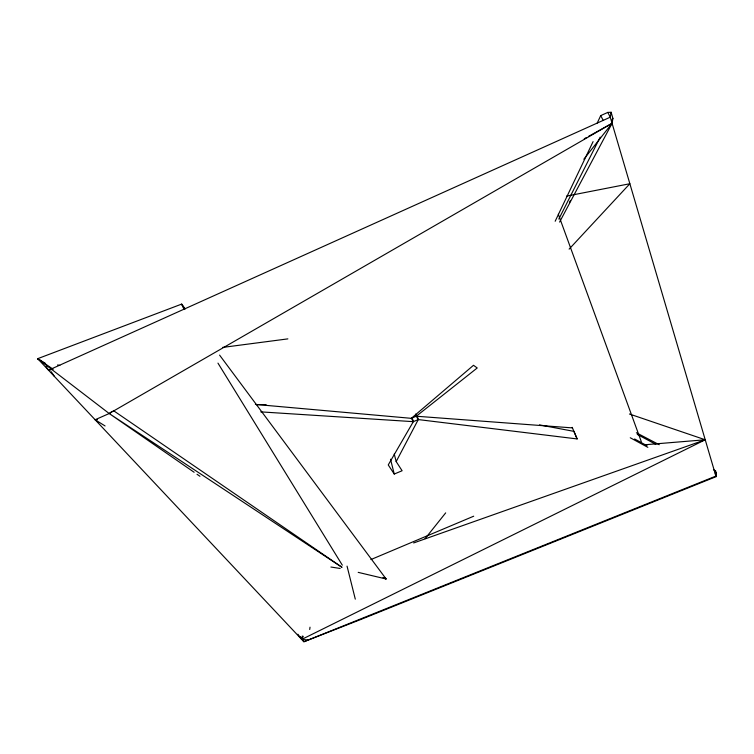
<?xml version="1.0" encoding="UTF-8"?>
<svg xmlns="http://www.w3.org/2000/svg" width="754" height="754" viewBox="0 0 754 754"><rect width="100%" height="100%" fill="white"/><g stroke="black" fill="none" stroke-linecap="round" stroke-linejoin="round"><path stroke-width="1.13" d="M185.154 308.829L181.639 304.107L37.7 358.678L303.89 641.748L360.412 619.637L716.083 476.66L716.3 473.408L715.546 470.835L713.463 469.742M715.329 474.096L715.546 470.835M716.13 472.833L715.914 476.085L303.89 641.748L300.054 636.536M309.724 629.505L310.017 627.177M559.6 222.062L612.078 123.317L612.908 118.397L611.117 112.271L607.79 112.412L600.731 115.598L597.215 123.053M308.424 639.976L301.713 639.439L302.307 635.961M610.91 113.486L611.145 112.252L610.278 117.19L716.083 476.66M555.17 221.252L593.078 141.62M297.877 634.227L301.713 639.439L303.278 636.301M558.827 219.056L600.193 137.143M569.402 202.524L570.467 200.441M539.459 424.879L573.945 431.363L577.13 438.932L418.263 419.573L413.324 421.665L388.244 464.926L394.248 474.04L402.108 470.75L396.18 461.589L418.263 419.573L417.339 416.359M611.805 120.461L612.908 118.397M583.832 159.226L612.078 123.317L588.393 136.465M425.096 538.648L445.68 512.88M569.129 249.122L629.863 183.731L566.518 196.125M260.771 411.873L413.324 421.665L411.316 418.329L416.265 416.227L477.225 367.98L473.503 365.294L411.316 418.329L255.399 404.408M112.016 411.458L109.198 413.531L95.117 419.742L105.079 425.963M612.078 123.317L109.198 413.531L37.7 358.678L45.551 363.456M584.275 138.755L586.329 137.605M301.713 639.439L705.226 439.771L629.458 414.012M45.947 366.369L48.548 370.205L610.278 117.19L607.79 112.412M370.902 559.572L473.71 516.198M413.644 542.955L705.226 439.771L645.999 444.672M48.548 370.205L50.876 369.903M222.505 347.434L287.877 338.876M95.117 419.742L97.436 419.658M256.662 404.653L266.049 404.559M415.652 414.05L416.265 416.227L572.333 427.886M330.902 567.027L340.158 568.469M57.587 364.945L59.849 365.417M358.197 572.361L386.142 578.997L219.593 355.115M382.994 577.649L386.142 578.997L384.314 577.555M636.367 432.758L659.222 444.728M637.253 434.389L655.923 444.398M630.269 437.763L647.846 447.339M634.623 438.979L646.998 445.718M341.845 567.234L109.198 413.531L194.136 472.277M37.7 358.678L53.204 369.3M113.26 410.478L341.882 567.187M197.03 474.285L199.933 476.283M51.244 371.741L54.505 376.548M184.721 309.112L181.639 304.107L184.08 309.46M217.963 363.126L342.325 565.18M416.265 416.227L418.263 419.573M600.731 115.598L603.191 120.386M572.201 427.339L577.13 438.932M558.328 214.277L641.305 441.656M412.419 418.451L413.324 421.665M394.248 454.068L396.18 461.589M390.506 459.195L394.248 474.04M347.047 566.131L355.294 599.147"/></g></svg>
